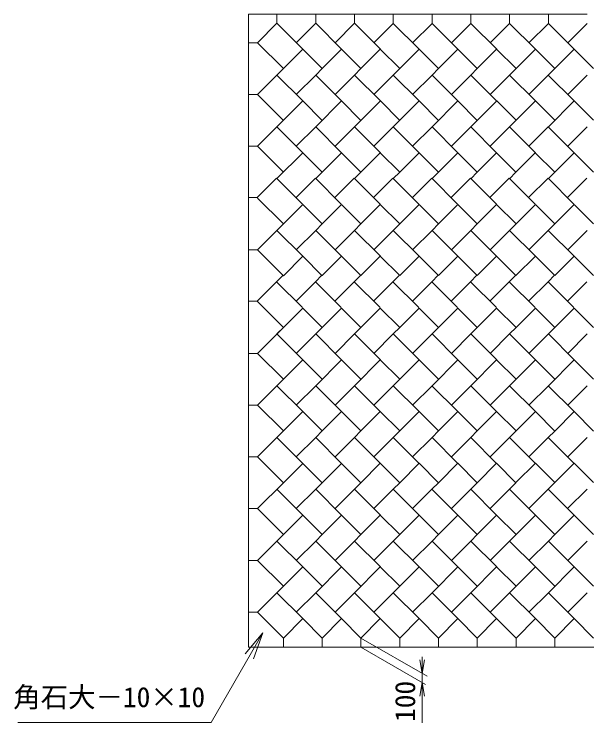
# Model space of a CAD drawing. Units: millimetres, scale not verified. Extents: x 13829 to 52926, y 6915 to 18132.
# Drawn here: x 34391 to 40653, y 6965 to 14713 of the extents above; entities that cross this region are included whole.
import ezdxf
from ezdxf.enums import TextEntityAlignment as Align

# ---------------------------------------------------------------- set-up
doc = ezdxf.new("R2010")
doc.units = ezdxf.units.MM
doc.header["$LTSCALE"] = 100
doc.layers.add('0_2', color=4, linetype='Continuous', lineweight=18)
doc.styles.add('ＭＳ ゴシック-5.0-0.0', font='')
doc.styles.get('ＭＳ ゴシック-5.0-0.0').set_extended_font_data('ＭＳ ゴシック-5.0-0.0')

msp = doc.modelspace()

# ---------------------------------------------------------------- linework, layer by layer
at = {"layer": '0_2'}
for p, q in [((37264.6, 14713), (36952.3, 14713)), ((36952.3, 7792.1), (36952.3, 14711.4)), ((37688.6, 14713), (37264.6, 14713)), ((37264.6, 14613), (37264.6, 14711.4)), ((38112.6, 14712.9), (37688.6, 14712.9)), ((37688.6, 14613), (37688.6, 14711.4)), ((38536.7, 14712.8), (38112.6, 14712.8)), ((38112.6, 14612.9), (38112.6, 14711.4)), ((38960.7, 14712.7), (38536.7, 14712.7)), ((38536.7, 14612.8), (38536.7, 14711.4)), ((39384.7, 14712.7), (38960.7, 14712.7)), ((38960.7, 14612.7), (38960.7, 14711.4)), ((39808.7, 14712.6), (39384.7, 14712.6)), ((39384.7, 14612.7), (39384.7, 14711.4)), ((40232.8, 14712.5), (39808.7, 14712.5)), ((39808.7, 14612.6), (39808.7, 14711.4)), ((40656.8, 14712.4), (40232.8, 14712.4)), ((40232.8, 14612.5), (40232.8, 14711.4)), ((37052.5, 14400.9), (37264.6, 14613)), ((37547.6, 14330), (37264.6, 14613)), ((37476.5, 14400.8), (37688.6, 14613)), ((37971.6, 14330), (37688.6, 14613)), ((37900.5, 14400.8), (38112.6, 14612.9)), ((38395.6, 14329.9), (38112.6, 14612.9)), ((38324.5, 14400.7), (38536.7, 14612.8)), ((38819.7, 14329.8), (38536.7, 14612.8)), ((38748.6, 14400.6), (38960.7, 14612.7)), ((39243.7, 14329.7), (38960.7, 14612.7)), ((39172.6, 14400.5), (39384.7, 14612.7)), ((39667.7, 14329.7), (39384.7, 14612.7)), ((39596.6, 14400.5), (39808.7, 14612.6)), ((40091.7, 14329.6), (39808.7, 14612.6)), ((40020.6, 14400.4), (40232.8, 14612.5)), ((40515.8, 14329.5), (40232.8, 14612.5)), ((40444.7, 14400.3), (40656.8, 14612.4)), ((36952.3, 14400.9), (37052.5, 14400.9)), ((37335.5, 14117.9), (37052.5, 14400.9)), ((37335.5, 14117.9), (37547.5, 14329.8)), ((37759.6, 14117.7), (37547.4, 14329.9)), ((37759.5, 14117.8), (37971.5, 14329.8)), ((38183.6, 14117.7), (37971.4, 14329.9)), ((38183.5, 14117.8), (38395.4, 14329.8)), ((38607.6, 14117.7), (38395.4, 14329.8)), ((38607.4, 14117.8), (38819.4, 14329.8)), ((39031.5, 14117.6), (38819.4, 14329.8)), ((39031.4, 14117.8), (39243.4, 14329.7)), ((39455.5, 14117.6), (39243.3, 14329.8)), ((39455.4, 14117.7), (39667.4, 14329.7)), ((39879.5, 14117.6), (39667.3, 14329.8)), ((39879.4, 14117.7), (40091.3, 14329.7)), ((40303.5, 14117.6), (40091.3, 14329.7)), ((40303.3, 14117.7), (40515.3, 14329.7)), ((40727.4, 14117.5), (40515.3, 14329.7)), ((37335.5, 14117.9), (37264.6, 14047)), ((37335.5, 14117.9), (37264.6, 14047)), ((37688.6, 14046.7), (37759.6, 14117.7)), ((38112.6, 14046.7), (38183.6, 14117.7)), ((38536.5, 14046.6), (38607.6, 14117.7)), ((38960.5, 14046.6), (39031.5, 14117.6)), ((39384.5, 14046.6), (39455.5, 14117.6)), ((39808.5, 14046.6), (39879.5, 14117.6)), ((40232.4, 14046.5), (40303.5, 14117.6)), ((37052.6, 13834.7), (37264.6, 14046.7)), ((37547.6, 13764), (37264.6, 14047)), ((37476.6, 13834.7), (37688.6, 14046.7)), ((37971.6, 13764), (37688.6, 14047)), ((37900.6, 13834.7), (38112.6, 14046.7)), ((38395.5, 13764), (38112.5, 14047)), ((38324.6, 13834.7), (38536.5, 14046.6)), ((38819.5, 13764), (38536.5, 14047)), ((38748.5, 13834.6), (38960.5, 14046.6)), ((39243.5, 13763.9), (38960.5, 14046.9)), ((39172.5, 13834.6), (39384.5, 14046.6)), ((39667.5, 13763.9), (39384.5, 14046.9)), ((39596.5, 13834.6), (39808.5, 14046.6)), ((40091.4, 13763.9), (39808.4, 14046.9)), ((40020.5, 13834.6), (40232.4, 14046.5)), ((40515.4, 13763.9), (40232.4, 14046.9)), ((40444.4, 13834.5), (40656.4, 14046.5)), ((36952.3, 13834.9), (37052.5, 13834.9)), ((37335.5, 13551.9), (37052.5, 13834.9)), ((37264.5, 13480.9), (37547.5, 13763.9)), ((37759.4, 13551.9), (37547.5, 13763.9)), ((37688.4, 13480.8), (37971.4, 13763.8)), ((38183.4, 13551.9), (37971.4, 13763.8)), ((38112.6, 13481), (38395.6, 13764)), ((38607.5, 13552), (38395.6, 13764)), ((38536.7, 13481.1), (38819.7, 13764.1)), ((39031.7, 13552.1), (38819.7, 13764.1)), ((38960.8, 13481.2), (39243.8, 13764.2)), ((39455.8, 13552.3), (39243.8, 13764.2)), ((39385, 13481.4), (39668, 13764.4)), ((39879.9, 13552.4), (39668, 13764.4)), ((39809.1, 13481.5), (40092.1, 13764.5)), ((40304.1, 13552.5), (40092.1, 13764.5)), ((40233.2, 13481.6), (40516.2, 13764.6)), ((40728.2, 13552.7), (40516.2, 13764.6)), ((37052.6, 13268.8), (37264.6, 13480.7)), ((37547.6, 13198), (37264.6, 13481)), ((37476.6, 13268.7), (37688.6, 13480.7)), ((37971.6, 13198), (37688.6, 13481)), ((37900.6, 13268.7), (38112.5, 13480.7)), ((38395.5, 13198), (38112.5, 13481)), ((38324.5, 13268.7), (38536.5, 13480.7)), ((38819.5, 13198), (38536.5, 13481)), ((38748.5, 13268.7), (38960.5, 13480.6)), ((39243.5, 13197.9), (38960.5, 13480.9)), ((39172.5, 13268.6), (39384.5, 13480.6)), ((39667.5, 13197.9), (39384.5, 13480.9)), ((39596.5, 13268.6), (39808.4, 13480.6)), ((40091.4, 13197.9), (39808.4, 13480.9)), ((40020.4, 13268.6), (40232.4, 13480.6)), ((40515.4, 13197.9), (40232.4, 13480.9)), ((40444.4, 13268.6), (40656.4, 13480.5)), ((36952.3, 13268.9), (37052.5, 13268.9)), ((37335.5, 12985.9), (37052.5, 13268.9)), ((37265.1, 12915.6), (37547.4, 13197.9)), ((37759.4, 12985.9), (37547.4, 13197.9)), ((37759.3, 12985.7), (37971.3, 13197.7)), ((38183.3, 12985.7), (37971.3, 13197.7)), ((38183.1, 12985.5), (38395.1, 13197.5)), ((38607.1, 12985.5), (38395.1, 13197.5)), ((38606.9, 12985.4), (38818.9, 13197.3)), ((39030.9, 12985.3), (38818.9, 13197.3)), ((39030.7, 12985.2), (39242.7, 13197.2)), ((39454.7, 12985.2), (39242.7, 13197.2)), ((39454.5, 12985), (39666.5, 13197)), ((39878.5, 12985), (39666.5, 13197)), ((39878.4, 12984.8), (40090.3, 13196.8)), ((40302.3, 12984.8), (40090.3, 13196.8)), ((40302.2, 12984.6), (40514.2, 13196.6)), ((40726.2, 12984.6), (40514.2, 13196.6)), ((37688.6, 12915), (37759.4, 12985.9)), ((38112.4, 12914.8), (38183.3, 12985.7)), ((38536.2, 12914.7), (38607.1, 12985.5)), ((38960, 12914.5), (39030.9, 12985.3)), ((39383.8, 12914.3), (39454.7, 12985.2)), ((39807.7, 12914.1), (39878.5, 12985)), ((40231.5, 12913.9), (40302.3, 12984.8)), ((37261.6, 12919.2), (37049.6, 12707.2)), ((37544.7, 12636), (37265.1, 12915.6)), ((37685.5, 12919.2), (37473.5, 12707.2)), ((37968.6, 12636), (37685.6, 12919)), ((38109.5, 12919.2), (37897.5, 12707.2)), ((38392.6, 12636), (38109.6, 12919)), ((38533.5, 12919.2), (38321.5, 12707.2)), ((38816.6, 12636), (38533.6, 12919)), ((38957.5, 12919.1), (38745.5, 12707.1)), ((39240.6, 12635.9), (38957.6, 12918.9)), ((39381.4, 12919.1), (39169.4, 12707.1)), ((39664.5, 12635.9), (39381.5, 12918.9)), ((39805.4, 12919.1), (39593.4, 12707.1)), ((40088.5, 12635.9), (39805.5, 12918.9)), ((40229.4, 12919.1), (40017.4, 12707.1)), ((40512.5, 12635.9), (40229.5, 12918.9)), ((40653.4, 12919), (40441.4, 12707)), ((36952.3, 12707.2), (37052.5, 12707.2)), ((37335.5, 12419.9), (37052.5, 12702.9)), ((37547.4, 12631.9), (37335.5, 12419.9)), ((37759.4, 12419.9), (37547.4, 12631.9)), ((37971.4, 12631.9), (37759.4, 12419.9)), ((38183.4, 12419.9), (37971.4, 12631.9)), ((38395.4, 12631.8), (38183.4, 12419.9)), ((38607.4, 12419.8), (38395.4, 12631.8)), ((38819.4, 12631.8), (38607.4, 12419.8)), ((39031.4, 12419.8), (38819.4, 12631.8)), ((39243.3, 12631.8), (39031.4, 12419.8)), ((39455.3, 12419.8), (39243.3, 12631.8)), ((39667.3, 12631.8), (39455.3, 12419.8)), ((39879.3, 12419.8), (39667.3, 12631.8)), ((40091.3, 12631.7), (39879.3, 12419.8)), ((40303.3, 12419.7), (40091.3, 12631.7)), ((40515.3, 12631.7), (40303.3, 12419.7)), ((40727.3, 12419.7), (40515.3, 12631.7)), ((37052.5, 12136.9), (37335.5, 12419.9)), ((37688.6, 12349), (37759.4, 12419.9)), ((38112.5, 12349), (38183.4, 12419.9)), ((38536.5, 12349), (38607.4, 12419.8)), ((38960.5, 12348.9), (39031.4, 12419.8)), ((39384.5, 12348.9), (39455.3, 12419.8)), ((39808.4, 12348.9), (39879.3, 12419.8)), ((40232.4, 12348.9), (40303.3, 12419.7)), ((37547.6, 12066), (37264.6, 12349)), ((37688.6, 12349), (37476.6, 12137)), ((37971.6, 12066), (37688.6, 12349)), ((38112.5, 12349), (37900.6, 12137)), ((38395.5, 12066), (38112.5, 12349)), ((38536.5, 12349), (38324.5, 12137)), ((38819.5, 12066), (38536.5, 12349)), ((38960.5, 12348.9), (38748.5, 12137)), ((39243.5, 12065.9), (38960.5, 12348.9)), ((39384.5, 12348.9), (39172.5, 12136.9)), ((39667.5, 12065.9), (39384.5, 12348.9)), ((39808.4, 12348.9), (39596.5, 12136.9)), ((40091.4, 12065.9), (39808.4, 12348.9)), ((40232.4, 12348.9), (40020.4, 12136.9)), ((40515.4, 12065.9), (40232.4, 12348.9)), ((40656.4, 12348.8), (40444.4, 12136.9)), ((36952.3, 12136.9), (37052.5, 12136.9)), ((37335.5, 11853.9), (37052.5, 12136.9)), ((37335.5, 11853.9), (37547.4, 12065.9)), ((37759.4, 11853.9), (37547.4, 12065.9)), ((37759.3, 11854.1), (37971.3, 12066.1)), ((38183.3, 11854.1), (37971.3, 12066.1)), ((38183.2, 11854.3), (38395.2, 12066.3)), ((38607.2, 11854.3), (38395.2, 12066.3)), ((38607.1, 11854.5), (38819, 12066.4)), ((39031, 11854.4), (38819, 12066.4)), ((39030.9, 11854.6), (39242.9, 12066.6)), ((39454.9, 11854.6), (39242.9, 12066.6)), ((39454.8, 11854.8), (39666.8, 12066.8)), ((39878.8, 11854.8), (39666.8, 12066.8)), ((39878.7, 11855), (40090.6, 12067)), ((40302.6, 11855), (40090.6, 12067)), ((40302.5, 11855.2), (40514.5, 12067.2)), ((40726.5, 11855.2), (40514.5, 12067.2)), ((37261.6, 11787.2), (37332.4, 11858.1)), ((37685.6, 11787.2), (37756.4, 11858.1)), ((38109.6, 11787.2), (38180.4, 11858.1)), ((38533.6, 11787.2), (38604.4, 11858.1)), ((38957.6, 11787.2), (39028.4, 11858.1)), ((39381.6, 11787.2), (39452.4, 11858.1)), ((39805.6, 11787.2), (39876.4, 11858.1)), ((40229.6, 11787.2), (40300.4, 11858.1)), ((37261.4, 11787.4), (37048.7, 11574.7)), ((37544.6, 11504.2), (37261.6, 11787.2)), ((37685.4, 11787.4), (37473.4, 11575.4)), ((37968.6, 11504.2), (37685.6, 11787.2)), ((38109.4, 11787.4), (37897.4, 11575.4)), ((38392.6, 11504.2), (38109.6, 11787.2)), ((38533.4, 11787.4), (38321.4, 11575.4)), ((38816.6, 11504.2), (38533.6, 11787.2)), ((38957.4, 11787.4), (38745.4, 11575.4)), ((39240.6, 11504.2), (38957.6, 11787.2)), ((39381.4, 11787.4), (39169.4, 11575.4)), ((39664.6, 11504.2), (39381.6, 11787.2)), ((39805.4, 11787.4), (39593.4, 11575.4)), ((40088.6, 11504.2), (39805.6, 11787.2)), ((40229.4, 11787.4), (40017.4, 11575.4)), ((40512.6, 11504.2), (40229.6, 11787.2)), ((40653.4, 11787.4), (40441.4, 11575.4)), ((36952.3, 11574.7), (37052.5, 11574.7)), ((37335.5, 11287.9), (37048.7, 11574.7)), ((37335.5, 11287.9), (37547.4, 11499.9)), ((37759.6, 11287.7), (37547.4, 11499.9)), ((37759.5, 11287.9), (37971.4, 11499.9)), ((38183.6, 11287.7), (37971.4, 11499.9)), ((38183.5, 11287.9), (38395.4, 11499.9)), ((38607.6, 11287.7), (38395.4, 11499.9)), ((38607.5, 11287.9), (38819.4, 11499.9)), ((39031.6, 11287.7), (38819.4, 11499.9)), ((39031.5, 11287.9), (39243.4, 11499.9)), ((39455.6, 11287.7), (39243.4, 11499.9)), ((39455.5, 11287.9), (39667.4, 11499.9)), ((39879.6, 11287.7), (39667.4, 11499.9)), ((39879.5, 11287.9), (40091.4, 11499.9)), ((40303.6, 11287.7), (40091.4, 11499.9)), ((40303.5, 11287.9), (40515.4, 11499.9)), ((40727.6, 11287.7), (40515.4, 11499.9)), ((37052.5, 11004.9), (37335.5, 11287.9)), ((37264.6, 11217), (37335.5, 11287.9)), ((37688.6, 11216.7), (37759.6, 11287.7)), ((38112.6, 11216.7), (38183.6, 11287.7)), ((38536.6, 11216.7), (38607.6, 11287.7)), ((38960.6, 11216.7), (39031.6, 11287.7)), ((39384.6, 11216.7), (39455.6, 11287.7)), ((39808.6, 11216.7), (39879.6, 11287.7)), ((40232.6, 11216.7), (40303.6, 11287.7)), ((37547.6, 10934), (37264.6, 11217)), ((37476.7, 11004.9), (37688.6, 11216.7)), ((37971.6, 10934), (37688.6, 11217)), ((37900.7, 11004.9), (38112.6, 11216.7)), ((38395.6, 10934), (38112.6, 11217)), ((38324.7, 11004.9), (38536.6, 11216.7)), ((38819.6, 10934), (38536.6, 11217)), ((38748.7, 11004.9), (38960.6, 11216.7)), ((39243.6, 10934), (38960.6, 11217)), ((39172.7, 11004.9), (39384.6, 11216.7)), ((39667.6, 10934), (39384.6, 11217)), ((39596.7, 11004.9), (39808.6, 11216.7)), ((40091.6, 10934), (39808.6, 11217)), ((40020.7, 11004.9), (40232.6, 11216.7)), ((40515.6, 10934), (40232.6, 11217)), ((40444.7, 11004.9), (40656.6, 11216.7)), ((36952.3, 11004.9), (37052.5, 11004.9)), ((37335.5, 10721.9), (37052.5, 11004.9)), ((37264.6, 10651), (37547.4, 10933.9)), ((37547.4, 10933.9), (37759.4, 10721.9)), ((37688.6, 10651), (37971.4, 10933.9)), ((37971.4, 10933.9), (38183.4, 10721.9)), ((38112.6, 10651), (38395.4, 10933.9)), ((38395.4, 10933.9), (38607.4, 10721.9)), ((38536.6, 10651), (38819.4, 10933.9)), ((38819.4, 10933.9), (39031.4, 10721.9)), ((38960.6, 10651), (39243.4, 10933.9)), ((39243.4, 10933.9), (39455.4, 10721.9)), ((39384.6, 10651), (39667.4, 10933.9)), ((39667.4, 10933.9), (39879.4, 10721.9)), ((39808.6, 10651), (40091.4, 10933.9)), ((40091.4, 10933.9), (40303.4, 10721.9)), ((40232.6, 10651), (40515.4, 10933.9)), ((40515.4, 10933.9), (40727.4, 10721.9)), ((37052.5, 10438.9), (37264.6, 10651)), ((37547.4, 10367.9), (37264.4, 10650.9)), ((37476.5, 10438.9), (37688.6, 10651)), ((37971.4, 10367.9), (37688.4, 10650.9)), ((37900.5, 10438.9), (38112.6, 10651)), ((38395.4, 10367.8), (38112.4, 10650.8)), ((38324.5, 10438.9), (38536.6, 10651)), ((38819.4, 10367.8), (38536.4, 10650.8)), ((38748.5, 10438.9), (38960.6, 10651)), ((39243.3, 10367.8), (38960.3, 10650.8)), ((39172.5, 10438.9), (39384.6, 10651)), ((39667.3, 10367.8), (39384.3, 10650.8)), ((39596.5, 10438.9), (39808.6, 10651)), ((40091.3, 10367.7), (39808.3, 10650.7)), ((40020.5, 10438.9), (40232.6, 10651)), ((40515.3, 10367.7), (40232.3, 10650.7)), ((40444.5, 10438.9), (40656.6, 10651)), ((36952.3, 10438.9), (37052.5, 10438.9)), ((37335.5, 10155.9), (37052.5, 10438.9)), ((37547.4, 10367.9), (37335.5, 10155.9)), ((37759.4, 10155.9), (37547.4, 10367.9)), ((37971.4, 10367.9), (37759.4, 10155.9)), ((38183.4, 10155.9), (37971.4, 10367.9)), ((38395.4, 10367.8), (38183.4, 10155.9)), ((38607.4, 10155.8), (38395.4, 10367.8)), ((38819.4, 10367.8), (38607.4, 10155.8)), ((39031.4, 10155.8), (38819.4, 10367.8)), ((39243.3, 10367.8), (39031.4, 10155.8)), ((39455.3, 10155.8), (39243.3, 10367.8)), ((39667.3, 10367.8), (39455.3, 10155.8)), ((39879.3, 10155.8), (39667.3, 10367.8)), ((40091.3, 10367.7), (39879.3, 10155.8)), ((40303.3, 10155.7), (40091.3, 10367.7)), ((40515.3, 10367.7), (40303.3, 10155.7)), ((40727.3, 10155.7), (40515.3, 10367.7)), ((37052.5, 9872.9), (37335.5, 10155.9)), ((37688.6, 10085), (37759.4, 10155.9)), ((38112.5, 10085), (38183.4, 10155.9)), ((38536.5, 10085), (38607.4, 10155.8)), ((38960.5, 10084.9), (39031.4, 10155.8)), ((39384.5, 10084.9), (39455.3, 10155.8)), ((39808.4, 10084.9), (39879.3, 10155.8)), ((40232.4, 10084.9), (40303.3, 10155.7)), ((37547.6, 9802), (37264.6, 10085)), ((37688.6, 10085), (37476.6, 9873)), ((37971.6, 9802), (37688.6, 10085)), ((38112.5, 10085), (37900.6, 9873)), ((38395.5, 9802), (38112.5, 10085)), ((38536.5, 10085), (38324.5, 9873)), ((38819.5, 9802), (38536.5, 10085)), ((38960.5, 10084.9), (38748.5, 9873)), ((39243.5, 9801.9), (38960.5, 10084.9)), ((39384.5, 10084.9), (39172.5, 9872.9)), ((39667.5, 9801.9), (39384.5, 10084.9)), ((39808.4, 10084.9), (39596.5, 9872.9)), ((40091.4, 9801.9), (39808.4, 10084.9)), ((40232.4, 10084.9), (40020.4, 9872.9)), ((40515.4, 9801.9), (40232.4, 10084.9)), ((40656.4, 10084.8), (40444.4, 9872.9)), ((36952.3, 9872.9), (37052.5, 9872.9)), ((37335.5, 9589.9), (37052.5, 9872.9)), ((37335.5, 9589.9), (37547.4, 9801.9)), ((37759.4, 9589.9), (37547.4, 9801.9)), ((37759.3, 9590.1), (37971.3, 9802.1)), ((38183.3, 9590.1), (37971.3, 9802.1)), ((38183.2, 9590.3), (38395.2, 9802.3)), ((38607.2, 9590.3), (38395.2, 9802.3)), ((38607.1, 9590.5), (38819, 9802.4)), ((39031, 9590.4), (38819, 9802.4)), ((39030.9, 9590.6), (39242.9, 9802.6)), ((39454.9, 9590.6), (39242.9, 9802.6)), ((39454.8, 9590.8), (39666.8, 9802.8)), ((39878.8, 9590.8), (39666.8, 9802.8)), ((39878.7, 9591), (40090.6, 9803)), ((40302.6, 9591), (40090.6, 9803)), ((40302.5, 9591.2), (40514.5, 9803.2)), ((40726.5, 9591.2), (40514.5, 9803.2)), ((37052.5, 9306.9), (37335.5, 9589.9)), ((37688.6, 9519), (37759.4, 9589.9)), ((38112.5, 9519.2), (38183.3, 9590.1)), ((38536.3, 9519.4), (38607.2, 9590.3)), ((38960.2, 9519.6), (39031, 9590.4)), ((39384.1, 9519.8), (39454.9, 9590.6)), ((39807.9, 9520), (39878.8, 9590.8)), ((40231.8, 9520.1), (40302.6, 9591)), ((37547.6, 9236), (37264.6, 9519)), ((37688.6, 9519), (37476.6, 9307)), ((37971.6, 9236), (37688.6, 9519)), ((38112.5, 9519.2), (37900.5, 9307.2)), ((38395.5, 9236.2), (38112.5, 9519.2)), ((38536.3, 9519.4), (38324.3, 9307.4)), ((38819.3, 9236.4), (38536.3, 9519.4)), ((38960.2, 9519.6), (38748.2, 9307.6)), ((39243.2, 9236.6), (38960.2, 9519.6)), ((39384.1, 9519.8), (39172.1, 9307.8)), ((39667.1, 9236.8), (39384.1, 9519.8)), ((39807.9, 9520), (39595.9, 9308)), ((40090.9, 9237), (39807.9, 9520)), ((40231.8, 9520.1), (40019.8, 9308.1)), ((40514.8, 9237.1), (40231.8, 9520.1)), ((40655.7, 9520.3), (40443.7, 9308.3)), ((36952.3, 9306.9), (37052.5, 9306.9)), ((37335.5, 9023.9), (37052.5, 9306.9)), ((37335.5, 9023.9), (37547.4, 9235.9)), ((37759.6, 9023.7), (37547.4, 9235.9)), ((37759.5, 9023.9), (37971.4, 9235.9)), ((38183.6, 9023.7), (37971.4, 9235.9)), ((38183.5, 9023.9), (38395.4, 9235.9)), ((38607.6, 9023.7), (38395.4, 9235.9)), ((38607.5, 9023.9), (38819.4, 9235.9)), ((39031.6, 9023.7), (38819.4, 9235.9)), ((39031.5, 9023.9), (39243.4, 9235.9)), ((39455.6, 9023.7), (39243.4, 9235.9)), ((39455.5, 9023.9), (39667.4, 9235.9)), ((39879.6, 9023.7), (39667.4, 9235.9)), ((39879.5, 9023.9), (40091.4, 9235.9)), ((40303.6, 9023.7), (40091.4, 9235.9)), ((40303.5, 9023.9), (40515.4, 9235.9)), ((40727.6, 9023.7), (40515.4, 9235.9)), ((37052.5, 8740.9), (37335.5, 9023.9)), ((37264.6, 8953), (37335.5, 9023.9)), ((37688.6, 8952.7), (37759.6, 9023.7)), ((38112.6, 8952.7), (38183.6, 9023.7)), ((38536.6, 8952.7), (38607.6, 9023.7)), ((38960.6, 8952.7), (39031.6, 9023.7)), ((39384.6, 8952.7), (39455.6, 9023.7)), ((39808.6, 8952.7), (39879.6, 9023.7)), ((40232.6, 8952.7), (40303.6, 9023.7)), ((37547.6, 8670), (37264.6, 8953)), ((37476.7, 8740.9), (37688.6, 8952.7)), ((37971.6, 8670), (37688.6, 8953)), ((37900.7, 8740.9), (38112.6, 8952.7)), ((38395.6, 8670), (38112.6, 8953)), ((38324.7, 8740.9), (38536.6, 8952.7)), ((38819.6, 8670), (38536.6, 8953)), ((38748.7, 8740.9), (38960.6, 8952.7)), ((39243.6, 8670), (38960.6, 8953)), ((39172.7, 8740.9), (39384.6, 8952.7)), ((39667.6, 8670), (39384.6, 8953)), ((39596.7, 8740.9), (39808.6, 8952.7)), ((40091.6, 8670), (39808.6, 8953)), ((40020.7, 8740.9), (40232.6, 8952.7)), ((40515.6, 8670), (40232.6, 8953)), ((40444.7, 8740.9), (40656.6, 8952.7)), ((36952.3, 8740.9), (37052.5, 8740.9)), ((37335.5, 8457.9), (37052.5, 8740.9)), ((37264.6, 8387), (37547.4, 8669.9)), ((37547.4, 8669.9), (37759.4, 8457.9)), ((37688.6, 8387), (37971.4, 8669.9)), ((37971.4, 8669.9), (38183.4, 8457.9)), ((38112.6, 8387), (38395.4, 8669.9)), ((38395.4, 8669.9), (38607.4, 8457.9)), ((38536.6, 8387), (38819.4, 8669.9)), ((38819.4, 8669.9), (39031.4, 8457.9)), ((38960.6, 8387), (39243.4, 8669.9)), ((39243.4, 8669.9), (39455.4, 8457.9)), ((39384.6, 8387), (39667.4, 8669.9)), ((39667.4, 8669.9), (39879.4, 8457.9)), ((39808.6, 8387), (40091.4, 8669.9)), ((40091.4, 8669.9), (40303.4, 8457.9)), ((40232.6, 8387), (40515.4, 8669.9)), ((40515.4, 8669.9), (40727.4, 8457.9)), ((37052.5, 8174.9), (37264.6, 8387)), ((37547.4, 8104.2), (37264.6, 8387)), ((37476.5, 8174.9), (37688.6, 8387)), ((37971.4, 8104.2), (37688.6, 8387)), ((37900.5, 8174.9), (38112.6, 8387)), ((38395.4, 8104.2), (38112.6, 8387)), ((38324.5, 8174.9), (38536.6, 8387)), ((38819.4, 8104.2), (38536.6, 8387)), ((38748.5, 8174.9), (38960.6, 8387)), ((39243.4, 8104.2), (38960.6, 8387)), ((39172.5, 8174.9), (39384.6, 8387)), ((39667.4, 8104.2), (39384.6, 8387)), ((39596.5, 8174.9), (39808.6, 8387)), ((40091.4, 8104.2), (39808.6, 8387)), ((40020.5, 8174.9), (40232.6, 8387)), ((40515.4, 8104.2), (40232.6, 8387)), ((40444.5, 8174.9), (40656.6, 8387)), ((37052.5, 8174.9), (36952.3, 8174.9)), ((37123.2, 8104.2), (37052.5, 8174.9)), ((37335.3, 7892.1), (37123.2, 8104.2)), ((37547.4, 8104.2), (37335.3, 7892.1)), ((37759.3, 7892.1), (37547.4, 8104.2)), ((37971.4, 8104.2), (37759.3, 7892.1)), ((38183.3, 7892.1), (37971.4, 8104.2)), ((38395.4, 8104.2), (38183.3, 7892.1)), ((38607.3, 7892.1), (38395.4, 8104.2)), ((38819.4, 8104.2), (38607.3, 7892.1)), ((39031.3, 7892.1), (38819.4, 8104.2)), ((39243.4, 8104.2), (39031.3, 7892.1)), ((39455.3, 7892.1), (39243.4, 8104.2)), ((39667.4, 8104.2), (39455.3, 7892.1)), ((39879.3, 7892.1), (39667.4, 8104.2)), ((40091.4, 8104.2), (39879.3, 7892.1)), ((40303.3, 7892.1), (40091.4, 8104.2)), ((40515.4, 8104.2), (40303.3, 7892.1)), ((40727.3, 7892.1), (40515.4, 8104.2)), ((37110, 7948.5), (36545.3, 6970.4)), ((37110, 7948.5), (36917.2, 7718.7)), ((37110, 7948.5), (37007.4, 7666.6)), ((37335.3, 7792.1), (37335.3, 7892.1)), ((37759.3, 7792.1), (37759.3, 7892.1)), ((38183.3, 7892.1), (38905.8, 7475)), ((38183.3, 7792.1), (38183.3, 7892.1)), ((38607.3, 7792.1), (38607.3, 7892.1)), ((39031.3, 7792.1), (39031.3, 7892.1)), ((39455.3, 7792.1), (39455.3, 7892.1)), ((39879.3, 7792.1), (39879.3, 7892.1)), ((40303.3, 7792.1), (40303.3, 7892.1)), ((36952.3, 7792.1), (50368.3, 7792.1)), ((38183.3, 7792.1), (38889.7, 7384.2)), ((38853.4, 7505.2), (38853.4, 7688.4)), ((38853.4, 7505.2), (38827.4, 7652.9)), ((38853.4, 7505.2), (38879.4, 7652.9)), ((38853.4, 7505.2), (38853.4, 7405.2)), ((38853.4, 7405.2), (38827.4, 7257.5)), ((38853.4, 7405.2), (38879.4, 7257.5)), ((38853.4, 7405.2), (38853.4, 6965.2)), ((34431.6, 6970.4), (36545.3, 6970.4))]:
    msp.add_line(p, q, dxfattribs=at)

# ---------------------------------------------------------------- texts
at = {"layer": '0_2', "color": 7, "style": 'ＭＳ ゴシック-5.0-0.0'}
msp.add_text('角石大－10×10', height=219.9, dxfattribs=at).set_placement((34381.6, 7070.4), align=Align.BOTTOM_LEFT)
msp.add_text('100', height=219.9, rotation=90, dxfattribs=at).set_placement((38842.2, 6975.2), align=Align.BOTTOM_LEFT)

doc.saveas('drawing.dxf')
